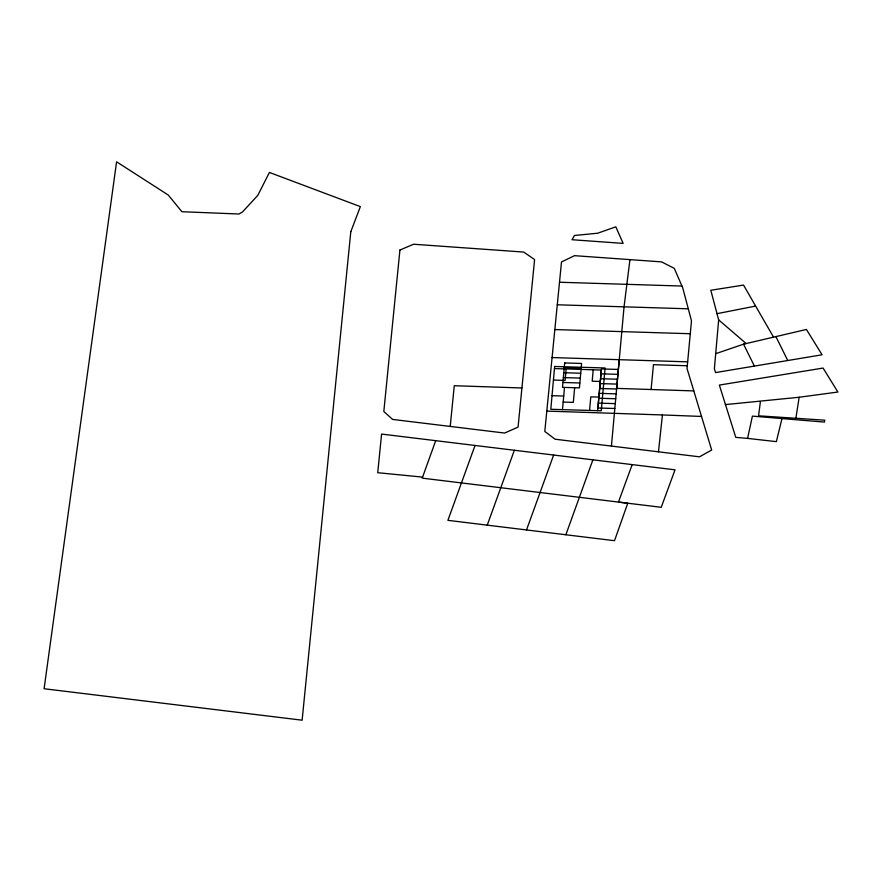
<?xml version="1.0" encoding="UTF-8"?>
<svg xmlns="http://www.w3.org/2000/svg" width="882" height="882" viewBox="0 0 882 882"><rect width="100%" height="100%" fill="white"/><g stroke="black" fill="none" stroke-linecap="round" stroke-linejoin="round"><path stroke-width="1.32" d="M773.525 337.122L743.526 285.073L710.815 290.277L718.654 319.868L714.387 368.742L715.556 372.579L822.079 354.785L806.413 329.46L743.537 344.178L754.319 365.942M562.495 409.623L564.491 387.418M566.156 368.93L565.119 380.418L553.433 380.065M574.645 387.727L573.322 402.368L563.179 402.071M589.562 410.439L590.786 396.856L598.856 397.087M593.211 369.79L592.186 381.222L600.267 381.465M597.643 410.681L601.292 370.043L554.458 368.566M619.252 359.68L611.424 446.083M687.287 365.765L687.023 368.489L711.675 450.029L699.481 456.821L555.098 439.214L544.8 431.441L561.503 261.943L574.513 255.67L661.588 261.888L674.289 268.36L682.745 287.896L691.488 320.861L687.287 365.765L653.463 364.685L651.092 389.513M450.228 426.436L454.274 385.721L521.923 387.97M658.468 451.816L662.426 414.948L701.532 416.447M760.416 401.486L758.575 415.819L824.769 420.196L824.427 422.092L752.412 416.117L747.572 438.387L735.775 437.373L719.359 385.081L823.071 368.059L837.9 392.038L799.158 397.253L725.313 404.606M629.946 259.628L624.048 306.881L616.65 388.378L693.803 390.913M795.873 418.277L799.158 397.253M781.871 419.027L776.347 441.639L747.572 438.387M565.858 534.757L592.902 459.82M526.521 529.95L553.642 455.046M435.708 440.68L422.224 478.143L661.246 507.293L675.028 469.83L381.586 434.076L377.728 472.708L422.577 477.107M487.239 525.143L514.36 450.25M475.045 445.465L447.902 520.336L614.511 540.71L627.764 503.203L618.447 502.078L632.185 464.616M715.677 353.693L745.94 343.363L718.654 319.868M717.011 313.672L755.532 306.098M688.28 308.799L557.281 304.786M690.286 333.727L554.833 329.559M564.248 367.827L581.161 368.334M618.381 369.448L601.458 368.941L597.952 408.002L614.864 408.509M563.807 372.711L580.72 373.218M601.028 373.825L617.94 374.332M563.366 377.595L580.29 378.102M600.587 378.709L617.499 379.216M562.925 382.479L579.849 382.986M600.146 383.593L617.058 384.1M599.705 388.477L616.628 388.984M599.264 393.361L616.187 393.868M552.022 395.687L563.719 396.04M598.834 398.245L615.746 398.752M598.393 403.118L615.305 403.625M559.497 282.24L681.94 286.044M552.077 357.552L687.651 361.852M546.785 411.1L662.426 414.948M775.873 336.56L787.626 360.253M554.646 366.471L550.809 409.281L601.248 410.792L605.096 367.981L554.646 366.471M564.689 362.943L562.495 387.363L579.408 387.871L581.602 363.45L564.689 362.943M350.804 231.69L302.129 720.197L44.1 688.732L116.589 161.803L168.264 195.043L181.924 211.724L239 214.006L242.429 212.022L257.787 195.385L269.407 172.442L360.363 206.62L350.804 231.69M399.921 250.036L383.824 411.519L392.611 419.424L504.625 433.051L518.065 427.12L534.602 259.573L523.743 252.065L413.603 244.237L399.921 250.036M574.513 235.483L571.988 239.728L623.144 243.377L615.812 226.828L597.698 233.212L574.513 235.483"/></g></svg>
